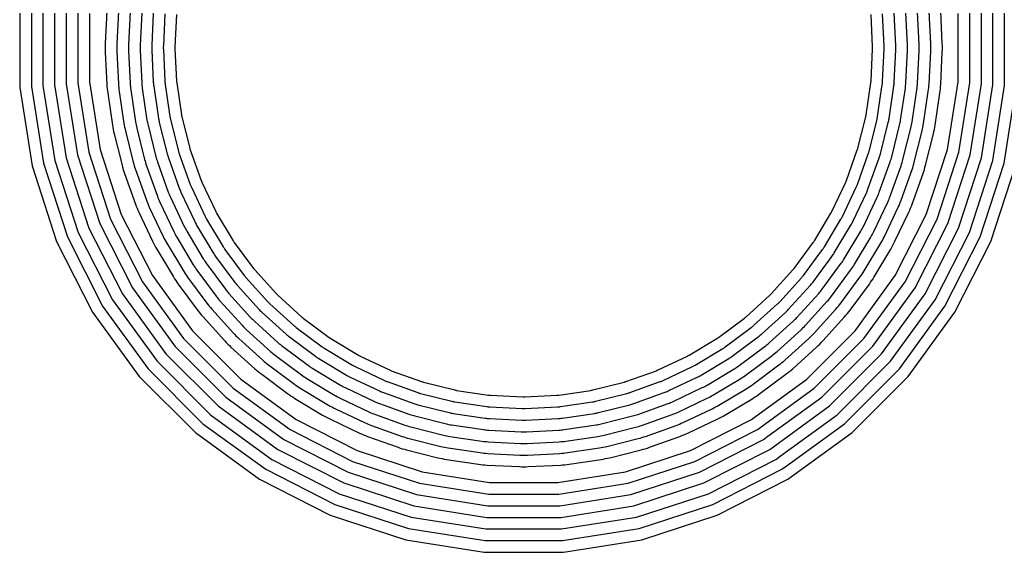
# Model space of a CAD drawing. Header units: metres. Extents: x 129.5 to 156.5, y -104.5 to -85.4.
# Drawn here: x 131.451 to 133.994, y -100.869 to -99.496 of the extents above; entities that cross this region are included whole.
import ezdxf

# ---------------------------------------------------------------- set-up
doc = ezdxf.new("R2010")
doc.units = ezdxf.units.M

msp = doc.modelspace()

# ---------------------------------------------------------------- linework, layer by layer
for points in [[(131.4515, -99.4656), (131.4515, -99.6704), (131.4835, -99.8725), (131.5468, -100.0672), (131.6397, -100.2496), (131.76, -100.4152), (131.9048, -100.56), (132.0704, -100.6803), (132.2528, -100.7732), (132.4475, -100.8365), (132.6496, -100.8685), (132.8544, -100.8685), (133.0565, -100.8365), (133.2512, -100.7732), (133.4336, -100.6803), (133.4524, -100.6666), (133.5992, -100.56), (133.744, -100.4152), (133.8643, -100.2496), (133.9572, -100.0672), (134.0205, -99.8725)], [(131.4815, -99.468), (131.4815, -99.668), (131.5128, -99.8655), (131.5746, -100.0557), (131.6654, -100.2339), (131.7829, -100.3957), (131.9243, -100.5371), (132.0861, -100.6546), (132.2643, -100.7454), (132.4545, -100.8072), (132.652, -100.8385), (132.852, -100.8385), (133.0495, -100.8072), (133.2397, -100.7454), (133.4179, -100.6546), (133.4348, -100.6424), (133.5797, -100.5371), (133.7211, -100.3957), (133.8386, -100.2339), (133.9294, -100.0557), (133.9912, -99.8655), (134.0225, -99.668)], [(131.5115, -99.4704), (131.5115, -99.6656), (131.542, -99.8585), (131.6024, -100.0442), (131.691, -100.2182), (131.8058, -100.3761), (131.9439, -100.5142), (132.1018, -100.629), (132.2758, -100.7176), (132.4615, -100.778), (132.6544, -100.8085), (132.8496, -100.8085), (133.0425, -100.778), (133.2282, -100.7176), (133.4022, -100.629), (133.4171, -100.6181), (133.5601, -100.5142), (133.6982, -100.3761), (133.813, -100.2182), (133.9016, -100.0442), (133.962, -99.8585), (133.9925, -99.6656), (133.9925, -99.4704)], [(131.5415, -99.4727), (131.5415, -99.6633), (131.5713, -99.8515), (131.6302, -100.0327), (131.7167, -100.2024), (131.8287, -100.3566), (131.9634, -100.4913), (132.1176, -100.6033), (132.2873, -100.6898), (132.4685, -100.7487), (132.6567, -100.7785), (132.8473, -100.7785), (133.0355, -100.7487), (133.2167, -100.6898), (133.3864, -100.6033), (133.3995, -100.5938), (133.5406, -100.4913), (133.6753, -100.3566), (133.7873, -100.2024), (133.8738, -100.0327), (133.9327, -99.8515), (133.9625, -99.6633), (133.9625, -99.4727)], [(131.5715, -99.4751), (131.5715, -99.6609), (131.6006, -99.8444), (131.658, -100.0212), (131.7423, -100.1867), (131.8516, -100.337), (131.983, -100.4684), (132.1333, -100.5777), (132.2988, -100.662), (132.4756, -100.7194), (132.6591, -100.7485), (132.8449, -100.7485), (133.0284, -100.7194), (133.2052, -100.662), (133.3707, -100.5777), (133.3819, -100.5696), (133.521, -100.4684), (133.6524, -100.337), (133.7616, -100.1867), (133.846, -100.0212), (133.9034, -99.8444), (133.9325, -99.6609), (133.9325, -99.4751)], [(131.6015, -99.4775), (131.6015, -99.6585), (131.6298, -99.8374), (131.6858, -100.0096), (131.768, -100.171), (131.8744, -100.3175), (132.0025, -100.4456), (132.149, -100.552), (132.3104, -100.6342), (132.4826, -100.6902), (132.6615, -100.7185), (132.8425, -100.7185), (133.0214, -100.6902), (133.1936, -100.6342), (133.355, -100.552), (133.3642, -100.5453), (133.5015, -100.4456), (133.6295, -100.3175), (133.736, -100.171), (133.8182, -100.0096), (133.8742, -99.8374), (133.9025, -99.6585), (133.9025, -99.4775)], [(131.6315, -99.4798), (131.6315, -99.6562), (131.6591, -99.8304), (131.7136, -99.9981), (131.7937, -100.1553), (131.8973, -100.298), (132.022, -100.4227), (132.1647, -100.5263), (132.3219, -100.6064), (132.4896, -100.6609), (132.6638, -100.6885), (132.8402, -100.6885), (133.0144, -100.6609), (133.1821, -100.6064), (133.3393, -100.5263), (133.3466, -100.521), (133.4819, -100.4227), (133.6067, -100.298), (133.7103, -100.1553), (133.7904, -99.9981), (133.8449, -99.8304), (133.8725, -99.6562), (133.8725, -99.4798)], [(131.6764, -99.4734), (131.6723, -99.5567), (131.6721, -99.5624), (131.672, -99.568), (131.6721, -99.5736), (131.6723, -99.5793), (131.6764, -99.6626), (131.6767, -99.6682), (131.6772, -99.6739), (131.6778, -99.6795), (131.6786, -99.6851), (131.6908, -99.7676), (131.6917, -99.7731), (131.6928, -99.7787), (131.6939, -99.7842), (131.6952, -99.7897), (131.7155, -99.8706), (131.7169, -99.8761), (131.7185, -99.8815), (131.7202, -99.8869), (131.722, -99.8922), (131.7501, -99.9708), (131.7521, -99.9761), (131.7542, -99.9813), (131.7564, -99.9865), (131.7588, -99.9916), (131.7944, -100.067), (131.7969, -100.0721), (131.7995, -100.0771), (131.8022, -100.0821), (131.8051, -100.0869), (131.848, -100.1585), (131.8509, -100.1633), (131.854, -100.168), (131.8572, -100.1727), (131.8605, -100.1772), (131.9102, -100.2442), (131.9136, -100.2487), (131.9171, -100.2531), (131.9208, -100.2575), (131.9245, -100.2617), (131.9805, -100.3235), (131.9844, -100.3276), (131.9883, -100.3317), (131.9924, -100.3356), (131.9965, -100.3395), (132.0583, -100.3955), (132.0625, -100.3992), (132.0669, -100.4029), (132.0713, -100.4064), (132.0758, -100.4098), (132.1428, -100.4595), (132.1473, -100.4628), (132.152, -100.466), (132.1567, -100.4691), (132.1615, -100.472), (132.2331, -100.5149), (132.2379, -100.5178), (132.2429, -100.5205), (132.2479, -100.5231), (132.253, -100.5256), (132.3284, -100.5612), (132.3335, -100.5636), (132.3387, -100.5658), (132.3439, -100.5679), (132.3492, -100.5699)], [(131.7063, -99.4749), (131.7022, -99.5582), (131.7021, -99.5631), (131.702, -99.568), (131.7021, -99.5729), (131.7022, -99.5778), (131.7063, -99.6611), (131.7066, -99.666), (131.7071, -99.6709), (131.7076, -99.6758), (131.7083, -99.6807), (131.7205, -99.7632), (131.7213, -99.768), (131.7222, -99.7728), (131.7232, -99.7776), (131.7243, -99.7824), (131.7446, -99.8633), (131.7458, -99.8681), (131.7472, -99.8728), (131.7487, -99.8775), (131.7503, -99.8821), (131.7784, -99.9607), (131.7801, -99.9653), (131.7819, -99.9698), (131.7839, -99.9743), (131.7859, -99.9788), (131.8216, -100.0542), (131.8237, -100.0586), (131.826, -100.063), (131.8283, -100.0673), (131.8308, -100.0715), (131.8737, -100.1431), (131.8763, -100.1472), (131.879, -100.1513), (131.8817, -100.1554), (131.8846, -100.1594), (131.9343, -100.2264), (131.9373, -100.2303), (131.9403, -100.2341), (131.9435, -100.2379), (131.9468, -100.2415), (132.0028, -100.3034), (132.0061, -100.3069), (132.0095, -100.3105), (132.0131, -100.3139), (132.0166, -100.3172), (132.0785, -100.3732), (132.0821, -100.3765), (132.0859, -100.3797), (132.0897, -100.3827), (132.0936, -100.3857), (132.1606, -100.4354), (132.1646, -100.4383), (132.1687, -100.441), (132.1728, -100.4437), (132.1769, -100.4463), (132.2485, -100.4892), (132.2527, -100.4917), (132.257, -100.494), (132.2614, -100.4963), (132.2658, -100.4984), (132.3412, -100.5341), (132.3457, -100.5361), (132.3502, -100.5381), (132.3547, -100.5399), (132.3593, -100.5416)], [(131.7363, -99.4763), (131.7322, -99.5597), (131.7321, -99.5638), (131.732, -99.568), (131.7321, -99.5722), (131.7322, -99.5763), (131.7363, -99.6597), (131.7366, -99.6638), (131.7369, -99.668), (131.7374, -99.6721), (131.7379, -99.6763), (131.7502, -99.7588), (131.7508, -99.7629), (131.7516, -99.767), (131.7525, -99.7711), (131.7534, -99.7751), (131.7737, -99.856), (131.7748, -99.8601), (131.7759, -99.8641), (131.7772, -99.8681), (131.7785, -99.872), (131.8066, -99.9506), (131.8081, -99.9545), (131.8096, -99.9583), (131.8113, -99.9622), (131.813, -99.966), (131.8487, -100.0414), (131.8505, -100.0451), (131.8524, -100.0488), (131.8545, -100.0525), (131.8566, -100.0561), (131.8994, -100.1276), (131.9016, -100.1312), (131.9039, -100.1347), (131.9063, -100.1381), (131.9087, -100.1415), (131.9584, -100.2085), (131.9609, -100.2118), (131.9635, -100.2151), (131.9662, -100.2183), (131.969, -100.2214), (132.025, -100.2832), (132.0278, -100.2863), (132.0308, -100.2892), (132.0337, -100.2922), (132.0368, -100.295), (132.0986, -100.351), (132.1017, -100.3538), (132.1049, -100.3565), (132.1082, -100.3591), (132.1115, -100.3616), (132.1785, -100.4113), (132.1819, -100.4137), (132.1853, -100.4161), (132.1888, -100.4184), (132.1924, -100.4206), (132.2639, -100.4634), (132.2675, -100.4655), (132.2712, -100.4676), (132.2749, -100.4695), (132.2786, -100.4713), (132.354, -100.507), (132.3578, -100.5087), (132.3617, -100.5104), (132.3655, -100.5119), (132.3694, -100.5134)], [(131.7663, -99.4778), (131.7622, -99.5611), (131.762, -99.5646), (131.762, -99.568), (131.762, -99.5714), (131.7622, -99.5749), (131.7663, -99.6582), (131.7665, -99.6616), (131.7668, -99.665), (131.7671, -99.6685), (131.7676, -99.6719), (131.7798, -99.7544), (131.7804, -99.7578), (131.781, -99.7611), (131.7817, -99.7645), (131.7825, -99.7678), (131.8028, -99.8488), (131.8037, -99.8521), (131.8046, -99.8554), (131.8057, -99.8587), (131.8068, -99.8619), (131.8349, -99.9404), (131.8361, -99.9437), (131.8374, -99.9469), (131.8387, -99.95), (131.8401, -99.9531), (131.8758, -100.0285), (131.8773, -100.0316), (131.8789, -100.0347), (131.8806, -100.0377), (131.8823, -100.0407), (131.9252, -100.1122), (131.927, -100.1151), (131.9288, -100.118), (131.9308, -100.1208), (131.9328, -100.1236), (131.9825, -100.1906), (131.9846, -100.1934), (131.9867, -100.196), (131.9889, -100.1987), (131.9912, -100.2013), (132.0472, -100.2631), (132.0496, -100.2656), (132.052, -100.268), (132.0544, -100.2704), (132.0569, -100.2728), (132.1187, -100.3288), (132.1213, -100.3311), (132.124, -100.3333), (132.1266, -100.3354), (132.1294, -100.3375), (132.1964, -100.3872), (132.1992, -100.3892), (132.202, -100.3912), (132.2049, -100.393), (132.2078, -100.3948), (132.2793, -100.4377), (132.2823, -100.4394), (132.2853, -100.4411), (132.2884, -100.4427), (132.2915, -100.4442), (132.3669, -100.4799), (132.37, -100.4813), (132.3731, -100.4826), (132.3763, -100.4839), (132.3796, -100.4851)], [(131.7962, -99.4793), (131.7921, -99.5626), (131.792, -99.5653), (131.792, -99.568), (131.792, -99.5707), (131.7921, -99.5734), (131.7962, -99.6567), (131.7964, -99.6594), (131.7966, -99.6621), (131.7969, -99.6648), (131.7973, -99.6675), (131.8095, -99.75), (131.81, -99.7526), (131.8104, -99.7553), (131.811, -99.7579), (131.8116, -99.7606), (131.8319, -99.8415), (131.8326, -99.8441), (131.8333, -99.8467), (131.8342, -99.8492), (131.835, -99.8518), (131.8631, -99.9303), (131.8641, -99.9329), (131.8651, -99.9354), (131.8661, -99.9379), (131.8673, -99.9403), (131.9029, -100.0157), (131.9041, -100.0181), (131.9054, -100.0205), (131.9067, -100.0229), (131.908, -100.0252), (131.9509, -100.0968), (131.9523, -100.0991), (131.9538, -100.1013), (131.9553, -100.1036), (131.9569, -100.1058), (132.0066, -100.1728), (132.0082, -100.1749), (132.0099, -100.177), (132.0116, -100.1791), (132.0134, -100.1811), (132.0695, -100.2429), (132.0713, -100.2449), (132.0732, -100.2468), (132.0751, -100.2487), (132.0771, -100.2505), (132.1389, -100.3066), (132.1409, -100.3084), (132.143, -100.3101), (132.1451, -100.3118), (132.1472, -100.3134), (132.2142, -100.3631), (132.2164, -100.3647), (132.2187, -100.3662), (132.2209, -100.3677), (132.2232, -100.3691), (132.2948, -100.412), (132.2971, -100.4133), (132.2995, -100.4146), (132.3019, -100.4159), (132.3043, -100.4171), (132.3797, -100.4527), (132.3821, -100.4539), (132.3846, -100.4549), (132.3871, -100.4559), (132.3897, -100.4569)], [(131.8262, -99.4808), (131.8221, -99.5641), (131.822, -99.566), (131.822, -99.568), (131.822, -99.57), (131.8221, -99.5719), (131.8262, -99.6552), (131.8263, -99.6572), (131.8265, -99.6592), (131.8267, -99.6611), (131.827, -99.6631), (131.8392, -99.7456), (131.8395, -99.7475), (131.8399, -99.7494), (131.8403, -99.7514), (131.8407, -99.7533), (131.861, -99.8342), (131.8615, -99.8361), (131.862, -99.838), (131.8626, -99.8398), (131.8633, -99.8417), (131.8914, -99.9202), (131.8921, -99.9221), (131.8928, -99.9239), (131.8936, -99.9257), (131.8944, -99.9275), (131.93, -100.0029), (131.9309, -100.0047), (131.9318, -100.0064), (131.9328, -100.0081), (131.9337, -100.0098), (131.9766, -100.0814), (131.9777, -100.083), (131.9787, -100.0847), (131.9798, -100.0863), (131.981, -100.0879), (132.0307, -100.1549), (132.0319, -100.1565), (132.0331, -100.158), (132.0344, -100.1595), (132.0357, -100.161), (132.0917, -100.2228), (132.093, -100.2242), (132.0944, -100.2256), (132.0958, -100.227), (132.0972, -100.2283), (132.159, -100.2843), (132.1605, -100.2856), (132.162, -100.2869), (132.1635, -100.2881), (132.1651, -100.2893), (132.2321, -100.339), (132.2337, -100.3402), (132.2353, -100.3413), (132.237, -100.3423), (132.2386, -100.3434), (132.3102, -100.3863), (132.3119, -100.3872), (132.3136, -100.3882), (132.3153, -100.3891), (132.3171, -100.39), (132.3925, -100.4256), (132.3943, -100.4264), (132.3961, -100.4272), (132.3979, -100.4279), (132.3998, -100.4286)], [(131.8562, -99.4822), (131.8521, -99.5655), (131.852, -99.5668), (131.852, -99.568), (131.852, -99.5692), (131.8521, -99.5705), (131.8562, -99.6538), (131.8562, -99.655), (131.8563, -99.6562), (131.8565, -99.6574), (131.8566, -99.6587), (131.8689, -99.7412), (131.8691, -99.7424), (131.8693, -99.7436), (131.8695, -99.7448), (131.8698, -99.746), (131.8901, -99.8269), (131.8904, -99.8281), (131.8908, -99.8293), (131.8911, -99.8304), (131.8915, -99.8316), (131.9196, -99.9101), (131.9201, -99.9113), (131.9205, -99.9124), (131.921, -99.9135), (131.9215, -99.9147), (131.9572, -99.9901), (131.9577, -99.9912), (131.9583, -99.9923), (131.9589, -99.9933), (131.9595, -99.9944), (132.0024, -100.0659), (132.003, -100.067), (132.0037, -100.068), (132.0044, -100.069), (132.0051, -100.07), (132.0548, -100.137), (132.0555, -100.138), (132.0563, -100.139), (132.0571, -100.1399), (132.0579, -100.1408), (132.1139, -100.2026), (132.1147, -100.2035), (132.1156, -100.2044), (132.1165, -100.2053), (132.1174, -100.2061), (132.1792, -100.2621), (132.1801, -100.2629), (132.181, -100.2637), (132.182, -100.2645), (132.183, -100.2652), (132.25, -100.3149), (132.251, -100.3156), (132.252, -100.3163), (132.253, -100.317), (132.2541, -100.3176), (132.3256, -100.3605), (132.3267, -100.3611), (132.3277, -100.3617), (132.3288, -100.3623), (132.3299, -100.3628), (132.4053, -100.3985), (132.4065, -100.399), (132.4076, -100.3995), (132.4087, -100.3999), (132.4099, -100.4004)], [(132.3492, -100.5699), (132.4278, -100.598), (132.4331, -100.5998), (132.4385, -100.6015), (132.4439, -100.6031), (132.4494, -100.6045), (132.5303, -100.6248), (132.5358, -100.6261), (132.5413, -100.6272), (132.5469, -100.6283), (132.5524, -100.6292), (132.6349, -100.6414), (132.6405, -100.6422), (132.6461, -100.6428), (132.6518, -100.6433), (132.6574, -100.6436), (132.7407, -100.6477), (132.7464, -100.6479), (132.752, -100.648), (132.7576, -100.6479), (132.7633, -100.6477), (132.8466, -100.6436), (132.8522, -100.6433), (132.8579, -100.6428), (132.8635, -100.6422), (132.8691, -100.6414), (132.9516, -100.6292), (132.9571, -100.6283), (132.9627, -100.6272), (132.9682, -100.6261), (132.9737, -100.6248), (133.0546, -100.6045), (133.0601, -100.6031), (133.0655, -100.6015), (133.0709, -100.5998), (133.0762, -100.598), (133.1548, -100.5699), (133.1601, -100.5679), (133.1653, -100.5658), (133.1705, -100.5636), (133.1756, -100.5612), (133.251, -100.5256), (133.2561, -100.5231), (133.2611, -100.5205), (133.2661, -100.5178), (133.2709, -100.5149), (133.3425, -100.472), (133.3473, -100.4691), (133.352, -100.466), (133.3567, -100.4628), (133.3612, -100.4595), (133.4282, -100.4098), (133.4327, -100.4064), (133.4371, -100.4029), (133.4415, -100.3992), (133.4457, -100.3955), (133.5075, -100.3395), (133.5116, -100.3356), (133.5157, -100.3317), (133.5196, -100.3276), (133.5235, -100.3235), (133.5795, -100.2617), (133.5832, -100.2575), (133.5869, -100.2531), (133.5904, -100.2487), (133.5938, -100.2442), (133.6435, -100.1772), (133.6468, -100.1727), (133.65, -100.168), (133.6531, -100.1633), (133.656, -100.1585), (133.6989, -100.0869), (133.7018, -100.0821), (133.7045, -100.0771), (133.7071, -100.0721), (133.7096, -100.067), (133.7452, -99.9916), (133.7476, -99.9865), (133.7498, -99.9813), (133.7519, -99.9761), (133.7539, -99.9708), (133.782, -99.8922), (133.7838, -99.8869), (133.7855, -99.8815), (133.7871, -99.8761), (133.7885, -99.8706), (133.8088, -99.7897), (133.8101, -99.7842), (133.8112, -99.7787), (133.8123, -99.7731), (133.8132, -99.7676), (133.8254, -99.6851), (133.8262, -99.6795), (133.8268, -99.6739), (133.8273, -99.6682), (133.8276, -99.6626), (133.8317, -99.5793), (133.8319, -99.5736), (133.832, -99.568), (133.8319, -99.5624), (133.8317, -99.5567), (133.8276, -99.4734)], [(132.3593, -100.5416), (132.4379, -100.5697), (132.4425, -100.5713), (132.4472, -100.5728), (132.4519, -100.5742), (132.4567, -100.5754), (132.5376, -100.5957), (132.5424, -100.5968), (132.5472, -100.5978), (132.552, -100.5987), (132.5568, -100.5995), (132.6393, -100.6117), (132.6442, -100.6124), (132.6491, -100.6129), (132.654, -100.6134), (132.6589, -100.6137), (132.7422, -100.6178), (132.7471, -100.6179), (132.752, -100.618), (132.7569, -100.6179), (132.7618, -100.6178), (132.8451, -100.6137), (132.85, -100.6134), (132.8549, -100.6129), (132.8598, -100.6124), (132.8647, -100.6117), (132.9472, -100.5995), (132.952, -100.5987), (132.9568, -100.5978), (132.9616, -100.5968), (132.9664, -100.5957), (133.0473, -100.5754), (133.0521, -100.5742), (133.0568, -100.5728), (133.0615, -100.5713), (133.0661, -100.5697), (133.1447, -100.5416), (133.1493, -100.5399), (133.1538, -100.5381), (133.1583, -100.5361), (133.1628, -100.5341), (133.2382, -100.4984), (133.2426, -100.4963), (133.247, -100.494), (133.2513, -100.4917), (133.2555, -100.4892), (133.3271, -100.4463), (133.3312, -100.4437), (133.3353, -100.441), (133.3394, -100.4383), (133.3434, -100.4354), (133.4104, -100.3857), (133.4143, -100.3827), (133.4181, -100.3797), (133.4219, -100.3765), (133.4255, -100.3732), (133.4874, -100.3172), (133.4909, -100.3139), (133.4945, -100.3105), (133.4979, -100.3069), (133.5012, -100.3034), (133.5572, -100.2415), (133.5605, -100.2379), (133.5637, -100.2341), (133.5667, -100.2303), (133.5697, -100.2264), (133.6194, -100.1594), (133.6223, -100.1554), (133.625, -100.1513), (133.6277, -100.1472), (133.6303, -100.1431), (133.6732, -100.0715), (133.6757, -100.0673), (133.678, -100.063), (133.6803, -100.0586), (133.6824, -100.0542), (133.7181, -99.9788), (133.7201, -99.9743), (133.7221, -99.9698), (133.7239, -99.9653), (133.7256, -99.9607), (133.7537, -99.8821), (133.7553, -99.8775), (133.7568, -99.8728), (133.7582, -99.8681), (133.7594, -99.8633), (133.7797, -99.7824), (133.7808, -99.7776), (133.7818, -99.7728), (133.7827, -99.768), (133.7835, -99.7632), (133.7957, -99.6807), (133.7964, -99.6758), (133.7969, -99.6709), (133.7974, -99.666), (133.7977, -99.6611), (133.8018, -99.5778), (133.8019, -99.5729), (133.802, -99.568), (133.8019, -99.5631), (133.8018, -99.5582), (133.7977, -99.4749)], [(132.3694, -100.5134), (132.448, -100.5415), (132.4519, -100.5428), (132.4559, -100.5441), (132.4599, -100.5452), (132.464, -100.5463), (132.5449, -100.5666), (132.5489, -100.5675), (132.553, -100.5684), (132.5571, -100.5692), (132.5612, -100.5698), (132.6437, -100.5821), (132.6479, -100.5826), (132.652, -100.5831), (132.6562, -100.5834), (132.6603, -100.5837), (132.7437, -100.5878), (132.7478, -100.5879), (132.752, -100.588), (132.7562, -100.5879), (132.7603, -100.5878), (132.8437, -100.5837), (132.8478, -100.5834), (132.852, -100.5831), (132.8561, -100.5826), (132.8603, -100.5821), (132.9428, -100.5698), (132.9469, -100.5692), (132.951, -100.5684), (132.9551, -100.5675), (132.9591, -100.5666), (133.04, -100.5463), (133.0441, -100.5452), (133.0481, -100.5441), (133.0521, -100.5428), (133.056, -100.5415), (133.1346, -100.5134), (133.1385, -100.5119), (133.1423, -100.5104), (133.1462, -100.5087), (133.15, -100.507), (133.2254, -100.4713), (133.2291, -100.4695), (133.2328, -100.4676), (133.2365, -100.4655), (133.2401, -100.4634), (133.3116, -100.4206), (133.3152, -100.4184), (133.3187, -100.4161), (133.3221, -100.4137), (133.3255, -100.4113), (133.3925, -100.3616), (133.3958, -100.3591), (133.3991, -100.3565), (133.4023, -100.3538), (133.4054, -100.351), (133.4672, -100.295), (133.4703, -100.2922), (133.4732, -100.2892), (133.4762, -100.2863), (133.479, -100.2832), (133.535, -100.2214), (133.5378, -100.2183), (133.5405, -100.2151), (133.5431, -100.2118), (133.5456, -100.2085), (133.5953, -100.1415), (133.5977, -100.1381), (133.6001, -100.1347), (133.6024, -100.1312), (133.6046, -100.1276), (133.6474, -100.0561), (133.6495, -100.0525), (133.6516, -100.0488), (133.6535, -100.0451), (133.6553, -100.0414), (133.691, -99.966), (133.6927, -99.9622), (133.6944, -99.9583), (133.6959, -99.9545), (133.6974, -99.9506), (133.7255, -99.872), (133.7268, -99.8681), (133.7281, -99.8641), (133.7292, -99.8601), (133.7303, -99.856), (133.7506, -99.7751), (133.7515, -99.7711), (133.7524, -99.767), (133.7532, -99.7629), (133.7538, -99.7588), (133.7661, -99.6763), (133.7666, -99.6721), (133.7671, -99.668), (133.7674, -99.6638), (133.7677, -99.6597), (133.7718, -99.5763), (133.7719, -99.5722), (133.772, -99.568), (133.7719, -99.5638), (133.7718, -99.5597), (133.7677, -99.4763)], [(132.3796, -100.4851), (132.4581, -100.5132), (132.4613, -100.5143), (132.4646, -100.5154), (132.4679, -100.5163), (132.4712, -100.5172), (132.5522, -100.5375), (132.5555, -100.5383), (132.5589, -100.539), (132.5622, -100.5396), (132.5656, -100.5402), (132.6481, -100.5524), (132.6515, -100.5529), (132.655, -100.5532), (132.6584, -100.5535), (132.6618, -100.5537), (132.7451, -100.5578), (132.7486, -100.558), (132.752, -100.558), (132.7554, -100.558), (132.7589, -100.5578), (132.8422, -100.5537), (132.8456, -100.5535), (132.849, -100.5532), (132.8525, -100.5529), (132.8559, -100.5524), (132.9384, -100.5402), (132.9418, -100.5396), (132.9451, -100.539), (132.9485, -100.5383), (132.9518, -100.5375), (133.0328, -100.5172), (133.0361, -100.5163), (133.0394, -100.5154), (133.0427, -100.5143), (133.0459, -100.5132), (133.1244, -100.4851), (133.1277, -100.4839), (133.1309, -100.4826), (133.134, -100.4813), (133.1371, -100.4799), (133.2125, -100.4442), (133.2156, -100.4427), (133.2187, -100.4411), (133.2217, -100.4394), (133.2247, -100.4377), (133.2962, -100.3948), (133.2991, -100.393), (133.302, -100.3912), (133.3048, -100.3892), (133.3076, -100.3872), (133.3746, -100.3375), (133.3774, -100.3354), (133.38, -100.3333), (133.3827, -100.3311), (133.3853, -100.3288), (133.4471, -100.2728), (133.4496, -100.2704), (133.452, -100.268), (133.4544, -100.2656), (133.4568, -100.2631), (133.5128, -100.2013), (133.5151, -100.1987), (133.5173, -100.196), (133.5194, -100.1934), (133.5215, -100.1906), (133.5712, -100.1236), (133.5732, -100.1208), (133.5752, -100.118), (133.577, -100.1151), (133.5788, -100.1122), (133.6217, -100.0407), (133.6234, -100.0377), (133.6251, -100.0347), (133.6267, -100.0316), (133.6282, -100.0285), (133.6639, -99.9531), (133.6653, -99.95), (133.6666, -99.9469), (133.6679, -99.9437), (133.6691, -99.9404), (133.6972, -99.8619), (133.6983, -99.8587), (133.6994, -99.8554), (133.7003, -99.8521), (133.7012, -99.8488), (133.7215, -99.7678), (133.7223, -99.7645), (133.723, -99.7611), (133.7236, -99.7578), (133.7242, -99.7544), (133.7364, -99.6719), (133.7369, -99.6685), (133.7372, -99.665), (133.7375, -99.6616), (133.7377, -99.6582), (133.7418, -99.5749), (133.742, -99.5714), (133.742, -99.568), (133.742, -99.5646), (133.7418, -99.5611), (133.7377, -99.4778)], [(132.3897, -100.4569), (132.4682, -100.485), (132.4708, -100.4858), (132.4733, -100.4867), (132.4759, -100.4874), (132.4785, -100.4881), (132.5594, -100.5084), (132.5621, -100.509), (132.5647, -100.5096), (132.5674, -100.51), (132.57, -100.5105), (132.6525, -100.5227), (132.6552, -100.5231), (132.6579, -100.5234), (132.6606, -100.5236), (132.6633, -100.5238), (132.7466, -100.5279), (132.7493, -100.528), (132.752, -100.528), (132.7547, -100.528), (132.7574, -100.5279), (132.8407, -100.5238), (132.8434, -100.5236), (132.8461, -100.5234), (132.8488, -100.5231), (132.8515, -100.5227), (132.934, -100.5105), (132.9366, -100.51), (132.9393, -100.5096), (132.9419, -100.509), (132.9446, -100.5084), (133.0255, -100.4881), (133.0281, -100.4874), (133.0307, -100.4867), (133.0332, -100.4858), (133.0358, -100.485), (133.1143, -100.4569), (133.1169, -100.4559), (133.1194, -100.4549), (133.1219, -100.4539), (133.1243, -100.4527), (133.1997, -100.4171), (133.2021, -100.4159), (133.2045, -100.4146), (133.2069, -100.4133), (133.2092, -100.412), (133.2808, -100.3691), (133.2831, -100.3677), (133.2853, -100.3662), (133.2876, -100.3647), (133.2898, -100.3631), (133.3568, -100.3134), (133.3589, -100.3118), (133.361, -100.3101), (133.3631, -100.3084), (133.3651, -100.3066), (133.4269, -100.2505), (133.4289, -100.2487), (133.4308, -100.2468), (133.4327, -100.2449), (133.4345, -100.2429), (133.4906, -100.1811), (133.4924, -100.1791), (133.4941, -100.177), (133.4958, -100.1749), (133.4974, -100.1728), (133.5471, -100.1058), (133.5487, -100.1036), (133.5502, -100.1013), (133.5517, -100.0991), (133.5531, -100.0968), (133.596, -100.0252), (133.5973, -100.0229), (133.5986, -100.0205), (133.5999, -100.0181), (133.6011, -100.0157), (133.6367, -99.9403), (133.6379, -99.9379), (133.6389, -99.9354), (133.6399, -99.9329), (133.6409, -99.9303), (133.669, -99.8518), (133.6698, -99.8492), (133.6707, -99.8467), (133.6714, -99.8441), (133.6721, -99.8415), (133.6924, -99.7606), (133.693, -99.7579), (133.6936, -99.7553), (133.694, -99.7526), (133.6945, -99.75), (133.7067, -99.6675), (133.7071, -99.6648), (133.7074, -99.6621), (133.7076, -99.6594), (133.7078, -99.6567), (133.7119, -99.5734), (133.712, -99.5707), (133.712, -99.568), (133.712, -99.5653), (133.7119, -99.5626), (133.7078, -99.4793)], [(132.3998, -100.4286), (132.4783, -100.4567), (132.4802, -100.4574), (132.482, -100.458), (132.4839, -100.4585), (132.4858, -100.459), (132.5667, -100.4793), (132.5686, -100.4797), (132.5706, -100.4801), (132.5725, -100.4805), (132.5744, -100.4808), (132.6569, -100.493), (132.6589, -100.4933), (132.6608, -100.4935), (132.6628, -100.4937), (132.6648, -100.4938), (132.7481, -100.4979), (132.75, -100.498), (132.752, -100.498), (132.754, -100.498), (132.7559, -100.4979), (132.8392, -100.4938), (132.8412, -100.4937), (132.8432, -100.4935), (132.8451, -100.4933), (132.8471, -100.493), (132.9296, -100.4808), (132.9315, -100.4805), (132.9334, -100.4801), (132.9354, -100.4797), (132.9373, -100.4793), (133.0182, -100.459), (133.0201, -100.4585), (133.022, -100.458), (133.0238, -100.4574), (133.0257, -100.4567), (133.1042, -100.4286), (133.1061, -100.4279), (133.1079, -100.4272), (133.1097, -100.4264), (133.1115, -100.4256), (133.1869, -100.39), (133.1887, -100.3891), (133.1904, -100.3882), (133.1921, -100.3872), (133.1938, -100.3863), (133.2654, -100.3434), (133.267, -100.3423), (133.2687, -100.3413), (133.2703, -100.3402), (133.2719, -100.339), (133.3389, -100.2893), (133.3405, -100.2881), (133.342, -100.2869), (133.3435, -100.2856), (133.345, -100.2843), (133.4068, -100.2283), (133.4082, -100.227), (133.4096, -100.2256), (133.411, -100.2242), (133.4123, -100.2228), (133.4683, -100.161), (133.4696, -100.1595), (133.4709, -100.158), (133.4721, -100.1565), (133.4733, -100.1549), (133.523, -100.0879), (133.5242, -100.0863), (133.5253, -100.0847), (133.5263, -100.083), (133.5274, -100.0814), (133.5703, -100.0098), (133.5712, -100.0081), (133.5722, -100.0064), (133.5731, -100.0047), (133.574, -100.0029), (133.6096, -99.9275), (133.6104, -99.9257), (133.6112, -99.9239), (133.6119, -99.9221), (133.6126, -99.9202), (133.6407, -99.8417), (133.6414, -99.8398), (133.642, -99.838), (133.6425, -99.8361), (133.643, -99.8342), (133.6633, -99.7533), (133.6637, -99.7514), (133.6641, -99.7494), (133.6645, -99.7475), (133.6648, -99.7456), (133.677, -99.6631), (133.6773, -99.6611), (133.6775, -99.6592), (133.6777, -99.6572), (133.6778, -99.6552), (133.6819, -99.5719), (133.682, -99.57), (133.682, -99.568), (133.682, -99.566), (133.6819, -99.5641), (133.6778, -99.4808)], [(132.4099, -100.4004), (132.4884, -100.4285), (132.4896, -100.4289), (132.4907, -100.4292), (132.4919, -100.4296), (132.4931, -100.4299), (132.574, -100.4502), (132.5752, -100.4505), (132.5764, -100.4507), (132.5776, -100.4509), (132.5788, -100.4511), (132.6613, -100.4634), (132.6626, -100.4635), (132.6638, -100.4637), (132.665, -100.4638), (132.6662, -100.4638), (132.7495, -100.4679), (132.7508, -100.468), (132.752, -100.468), (132.7532, -100.468), (132.7545, -100.4679), (132.8378, -100.4638), (132.839, -100.4638), (132.8402, -100.4637), (132.8414, -100.4635), (132.8427, -100.4634), (132.9252, -100.4511), (132.9264, -100.4509), (132.9276, -100.4507), (132.9288, -100.4505), (132.93, -100.4502), (133.0109, -100.4299), (133.0121, -100.4296), (133.0133, -100.4292), (133.0144, -100.4289), (133.0156, -100.4285), (133.0941, -100.4004), (133.0953, -100.3999), (133.0964, -100.3995), (133.0975, -100.399), (133.0987, -100.3985), (133.1741, -100.3628), (133.1752, -100.3623), (133.1763, -100.3617), (133.1773, -100.3611), (133.1784, -100.3605), (133.2499, -100.3176), (133.251, -100.317), (133.252, -100.3163), (133.253, -100.3156), (133.254, -100.3149), (133.321, -100.2652), (133.322, -100.2645), (133.323, -100.2637), (133.3239, -100.2629), (133.3248, -100.2621), (133.3866, -100.2061), (133.3875, -100.2053), (133.3884, -100.2044), (133.3893, -100.2035), (133.3901, -100.2026), (133.4461, -100.1408), (133.4469, -100.1399), (133.4477, -100.139), (133.4485, -100.138), (133.4492, -100.137), (133.4989, -100.07), (133.4996, -100.069), (133.5003, -100.068), (133.501, -100.067), (133.5016, -100.0659), (133.5445, -99.9944), (133.5451, -99.9933), (133.5457, -99.9923), (133.5463, -99.9912), (133.5468, -99.9901), (133.5825, -99.9147), (133.583, -99.9135), (133.5835, -99.9124), (133.5839, -99.9113), (133.5844, -99.9101), (133.6125, -99.8316), (133.6129, -99.8304), (133.6132, -99.8293), (133.6136, -99.8281), (133.6139, -99.8269), (133.6342, -99.746), (133.6345, -99.7448), (133.6347, -99.7436), (133.6349, -99.7424), (133.6351, -99.7412), (133.6474, -99.6587), (133.6475, -99.6574), (133.6477, -99.6562), (133.6478, -99.655), (133.6478, -99.6538), (133.6519, -99.5705), (133.652, -99.5692), (133.652, -99.568), (133.652, -99.5668), (133.6519, -99.5655), (133.6478, -99.4822)]]:
    msp.add_lwpolyline(points)

doc.saveas('drawing.dxf')
